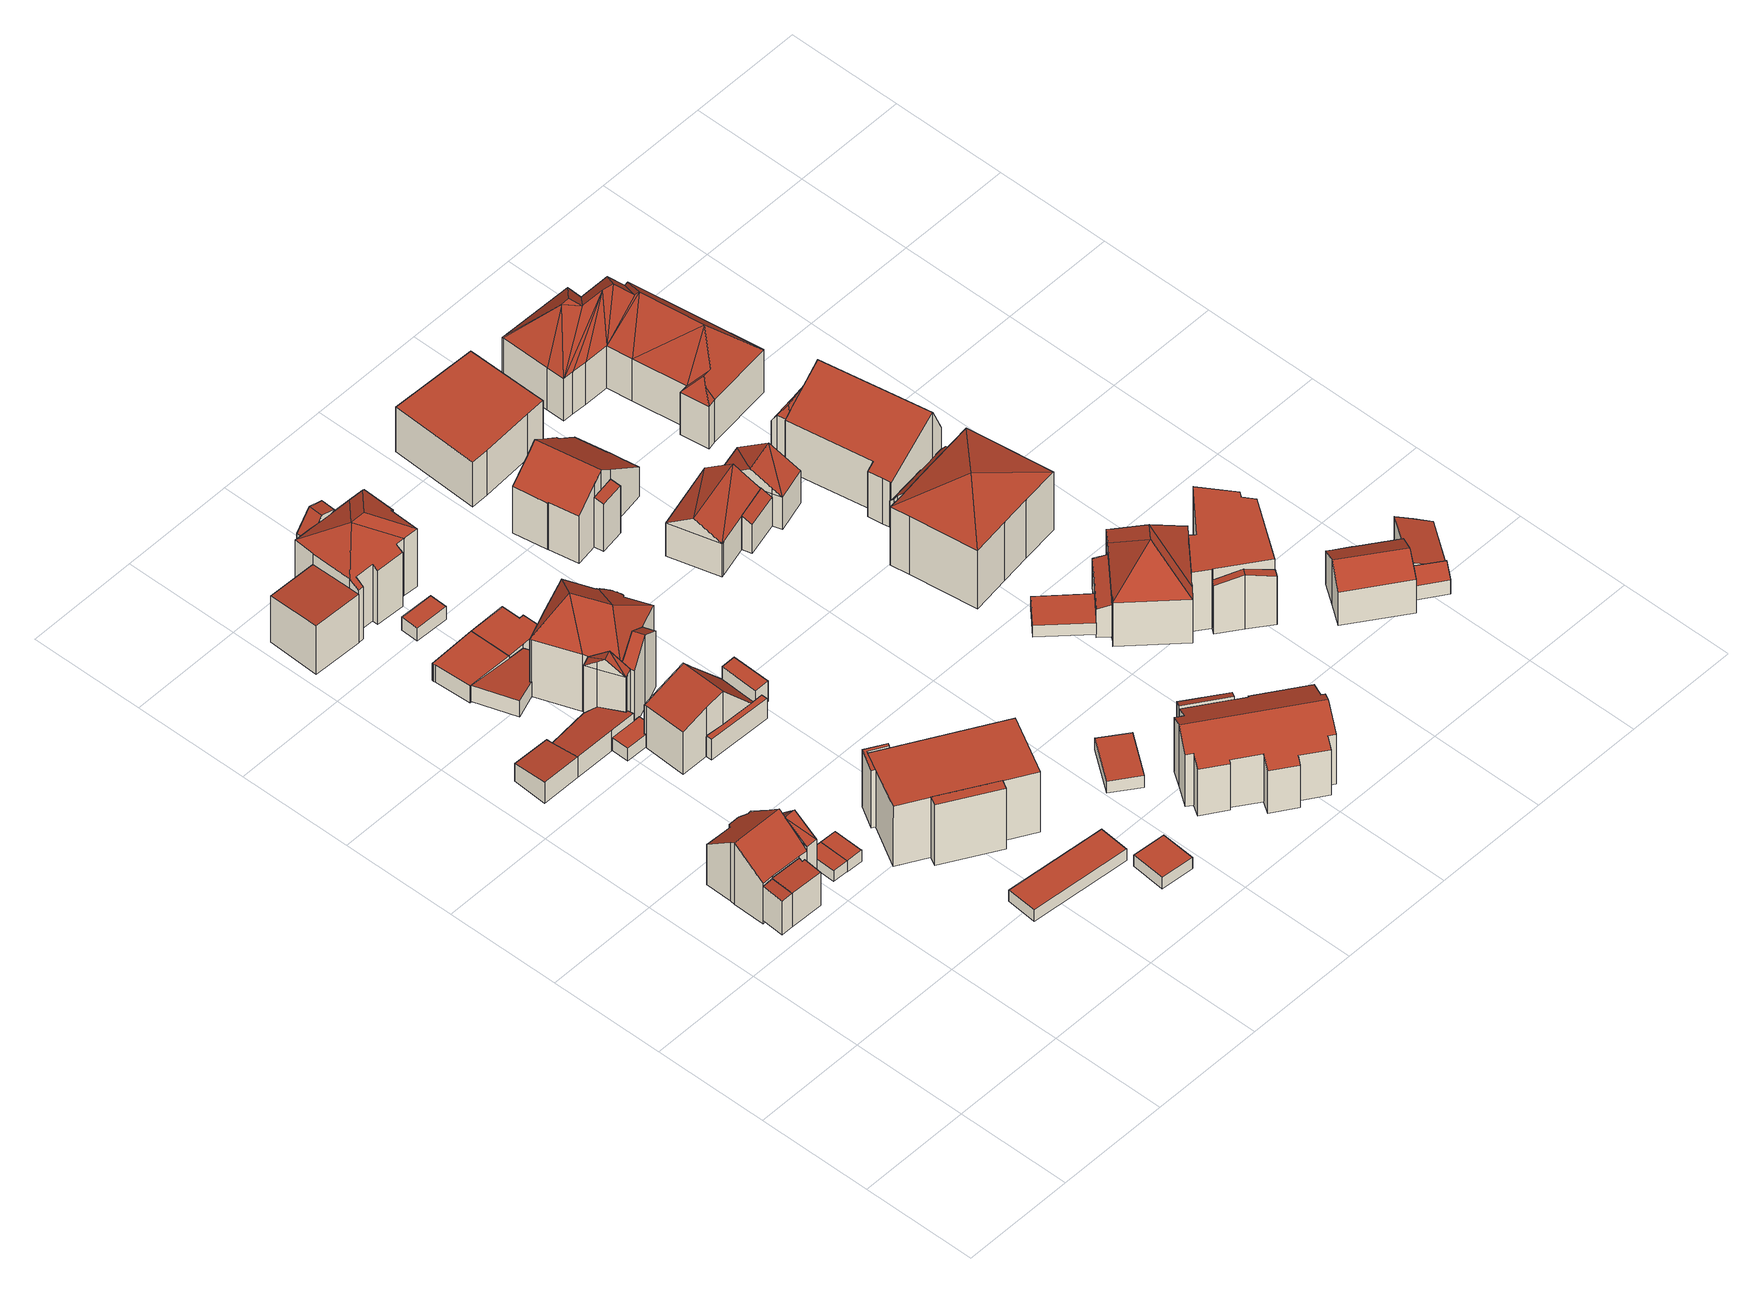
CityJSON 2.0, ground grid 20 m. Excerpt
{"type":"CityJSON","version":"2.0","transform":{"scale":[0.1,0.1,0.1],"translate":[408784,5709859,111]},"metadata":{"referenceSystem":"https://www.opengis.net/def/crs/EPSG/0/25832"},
"CityObjects":{
"building1":{"type":"Building","attributes":{"Gemeindeschluessel":"05978036","Geometrietyp2DReferenz":"3000","function":"31001_1000","roofType":"2100","measuredHeight":7.15},"geometry":[{"type":"MultiSurface","lod":"2","boundaries":[[[0,1,2,3]],[[1,4,5,2]],[[4,6,7,5]],[[6,0,3,7]],[[6,4,1,0]],[[3,2,5,7]]],"semantics":{"surfaces":[{"type":"WallSurface"},{"type":"RoofSurface"},{"type":"GroundSurface"}],"values":[0,0,0,0,1,2]}}]},
"building2":{"type":"Building","attributes":{"Gemeindeschluessel":"05978036","Geometrietyp2DReferenz":"3000","function":"31001_1000","roofType":"2100","measuredHeight":7.31},"geometry":[{"type":"MultiSurface","lod":"2","boundaries":[[[6,8,5,7]],[[8,9,10,5]],[[9,11,12,10]],[[11,13,14,12]],[[13,15,16,14]],[[15,6,7,16]],[[15,13,11,9,8,6]],[[7,5,10,12,14,16]]],"semantics":{"surfaces":[{"type":"WallSurface"},{"type":"RoofSurface"},{"type":"GroundSurface"}],"values":[0,0,0,0,0,0,1,2]}}]},
"building3":{"type":"Building","attributes":{"Gemeindeschluessel":"05978036","Geometrietyp2DReferenz":"3000","function":"31001_1000"},"children":["building3-1","building3-2"]},
"building3-1":{"type":"BuildingPart","attributes":{"roofType":"3100","measuredHeight":11.89},"parents":["building3"],"geometry":[{"type":"MultiSurface","lod":"2","boundaries":[[[17,18,19,20]],[[18,21,22,19]],[[21,23,24,25,22]],[[21,18,26]],[[17,26,18]],[[26,17,27,28]],[[28,21,26]],[[21,28,29,23]],[[20,19,22,25,30]],[[31,24,23]],[[20,30,32,17]],[[30,25,24,31,32]],[[29,31,23]],[[27,17,32]],[[28,27,32,31,29]]],"semantics":{"surfaces":[{"type":"WallSurface"},{"type":"RoofSurface"},{"type":"GroundSurface"},{"type":"ClosureSurface"}],"values":[0,0,0,0,1,1,1,1,2,0,3,3,0,3,3]}}]},
"building3-2":{"type":"BuildingPart","attributes":{"roofType":"3100","measuredHeight":12.76},"parents":["building3"],"geometry":[{"type":"MultiSurface","lod":"2","boundaries":[[[33,34,35,36]],[[34,37,38,35]],[[37,39,40,38]],[[39,41,42,40]],[[41,43,44,42]],[[43,45,46,44]],[[45,47,48,46]],[[47,49,50,48]],[[49,51,52,50]],[[51,53,17,20,52]],[[24,54,55,25]],[[54,33,36,55]],[[56,53,51,49,47,45,43,41,39,37]],[[37,34,33,54,24,31,29,56]],[[36,35,38,40,42,44,46,48,50,52,20,30,25,55]],[[27,17,53,56]],[[30,20,17,32]],[[32,17,27]],[[29,28,27,56]],[[30,32,31,24,25]],[[31,32,27,28,29]]],"semantics":{"surfaces":[{"type":"WallSurface"},{"type":"RoofSurface"},{"type":"GroundSurface"},{"type":"ClosureSurface"}],"values":[0,0,0,0,0,0,0,0,0,0,0,0,1,1,2,0,3,3,0,3,3]}}]},
"building4":{"type":"Building","attributes":{"Gemeindeschluessel":"05978036","Geometrietyp2DReferenz":"3000","function":"31001_2460","roofType":"2100","measuredHeight":4.24},"geometry":[{"type":"MultiSurface","lod":"2","boundaries":[[[57,58,59,60]],[[58,61,62,59]],[[61,63,64,62]],[[63,65,66,64]],[[65,57,60,66]],[[65,63,61,58,57]],[[60,59,62,64,66]]],"semantics":{"surfaces":[{"type":"WallSurface"},{"type":"RoofSurface"},{"type":"GroundSurface"}],"values":[0,0,0,0,0,1,2]}}]},
"building5":{"type":"Building","attributes":{"Gemeindeschluessel":"05978036","Geometrietyp2DReferenz":"3000","function":"31001_2460","roofType":"1000","measuredHeight":2.23},"geometry":[{"type":"MultiSurface","lod":"2","boundaries":[[[67,68,69,70]],[[68,71,72,69]],[[71,73,74,72]],[[73,67,70,74]],[[73,71,68,67]],[[70,69,72,74]]],"semantics":{"surfaces":[{"type":"WallSurface"},{"type":"RoofSurface"},{"type":"GroundSurface"}],"values":[0,0,0,0,1,2]}}]},
"building6":{"type":"Building","attributes":{"Gemeindeschluessel":"05978036","Geometrietyp2DReferenz":"3000","function":"31001_2460","roofType":"1000","measuredHeight":2.25},"geometry":[{"type":"MultiSurface","lod":"2","boundaries":[[[73,71,75,76]],[[71,77,78,75]],[[77,79,80,78]],[[79,81,82,80]],[[81,73,76,82]],[[81,79,77,71,73]],[[76,75,78,80,82]]],"semantics":{"surfaces":[{"type":"WallSurface"},{"type":"RoofSurface"},{"type":"GroundSurface"}],"values":[0,0,0,0,0,1,2]}}]},
"building7":{"type":"Building","attributes":{"Gemeindeschluessel":"05978036","Geometrietyp2DReferenz":"3000","function":"31001_2000","roofType":"2100","measuredHeight":4.27},"geometry":[{"type":"MultiSurface","lod":"2","boundaries":[[[65,63,64,66]],[[63,83,84,64]],[[83,85,86,84]],[[85,87,88,86]],[[87,89,90,88]],[[89,91,92,90]],[[91,93,94,92]],[[93,65,66,94]],[[93,91,89,87,85,83,63,65]],[[66,64,84,86,88,90,92,94]]],"semantics":{"surfaces":[{"type":"WallSurface"},{"type":"RoofSurface"},{"type":"GroundSurface"}],"values":[0,0,0,0,0,0,0,0,1,2]}}]},
"building8":{"type":"Building","attributes":{"Gemeindeschluessel":"05978036","Geometrietyp2DReferenz":"3000","function":"31001_2460","roofType":"1000","measuredHeight":2.59},"geometry":[{"type":"MultiSurface","lod":"2","boundaries":[[[95,96,97,98]],[[96,99,100,97]],[[99,101,102,100]],[[101,103,104,102]],[[103,105,106,104]],[[105,107,108,106]],[[107,95,98,108]],[[107,105,103,101,99,96,95]],[[98,97,100,102,104,106,108]]],"semantics":{"surfaces":[{"type":"WallSurface"},{"type":"RoofSurface"},{"type":"GroundSurface"}],"values":[0,0,0,0,0,0,0,1,2]}}]},
"building9":{"type":"Building","attributes":{"Gemeindeschluessel":"05978036","Geometrietyp2DReferenz":"3000","function":"31001_2460","roofType":"1000","measuredHeight":2.27},"geometry":[{"type":"MultiSurface","lod":"2","boundaries":[[[109,110,111,112]],[[110,113,114,111]],[[113,115,116,114]],[[115,109,112,116]],[[115,113,110,109]],[[112,111,114,116]]],"semantics":{"surfaces":[{"type":"WallSurface"},{"type":"RoofSurface"},{"type":"GroundSurface"}],"values":[0,0,0,0,1,2]}}]},
"building10":{"type":"Building","attributes":{"Gemeindeschluessel":"05978036","Geometrietyp2DReferenz":"3000","function":"31001_2000","roofType":"1000","measuredHeight":3.47},"geometry":[{"type":"MultiSurface","lod":"2","boundaries":[[[117,118,119,120]],[[118,121,122,119]],[[121,123,124,122]],[[123,125,126,124]],[[125,127,128,126]],[[127,117,120,128]],[[127,125,123,121,118,117]],[[120,119,122,124,126,128]]],"semantics":{"surfaces":[{"type":"WallSurface"},{"type":"RoofSurface"},{"type":"GroundSurface"}],"values":[0,0,0,0,0,0,1,2]}}]},
"building11":{"type":"Building","attributes":{"Gemeindeschluessel":"05978036","Geometrietyp2DReferenz":"3000","function":"31001_2460","roofType":"2100","measuredHeight":3.35},"geometry":[{"type":"MultiSurface","lod":"2","boundaries":[[[129,130,131,132]],[[130,133,134,131]],[[133,135,136,134]],[[135,137,138,136]],[[137,139,140,138]],[[139,141,142,140]],[[141,143,144,142]],[[143,129,132,144]],[[143,141,139,137,135,133,130,129]],[[132,131,134,136,138,140,142,144]]],"semantics":{"surfaces":[{"type":"WallSurface"},{"type":"RoofSurface"},{"type":"GroundSurface"}],"values":[0,0,0,0,0,0,0,0,1,2]}}]},
"building12":{"type":"Building","attributes":{"Gemeindeschluessel":"05978036","Geometrietyp2DReferenz":"3000","function":"31001_1000"},"children":["building12-1","building12-2","building12-3","building12-4"]},
"building12-1":{"type":"BuildingPart","attributes":{"roofType":"2100","measuredHeight":9.04},"parents":["building12"],"geometry":[{"type":"MultiSurface","lod":"2","boundaries":[[[145,146,147,148]],[[146,149,150,147]],[[149,151,152,150]],[[151,153,154,152]],[[153,155,156,154]],[[155,145,148,156]],[[155,153,151,149,146,145]],[[148,147,150,152,154,156]]],"semantics":{"surfaces":[{"type":"WallSurface"},{"type":"RoofSurface"},{"type":"GroundSurface"}],"values":[0,0,0,0,0,0,1,2]}}]},
"building12-2":{"type":"BuildingPart","attributes":{"roofType":"1000","measuredHeight":11.88},"parents":["building12"],"geometry":[{"type":"MultiSurface","lod":"2","boundaries":[[[157,158,159,160]],[[158,161,162,159]],[[161,163,164,162]],[[163,165,166,164]],[[165,167,168,166]],[[167,157,160,168]],[[167,165,163,161,158,157]],[[160,159,162,164,166,168]]],"semantics":{"surfaces":[{"type":"WallSurface"},{"type":"RoofSurface"},{"type":"GroundSurface"}],"values":[0,0,0,0,0,0,1,2]}}]},
"building12-3":{"type":"BuildingPart","attributes":{"roofType":"2100","measuredHeight":12.46},"parents":["building12"],"geometry":[{"type":"MultiSurface","lod":"2","boundaries":[[[169,170,171,172,173,174]],[[175,170,169,176,177,178]],[[179,160,173,172,154,180,181,182]],[[169,174,157,160,179,176]],[[174,173,160,157]],[[180,154,153,171,170,175]],[[154,172,171,153]],[[179,182,177,176]],[[181,180,175,178]],[[182,181,178,177]]],"semantics":{"surfaces":[{"type":"WallSurface"},{"type":"RoofSurface"},{"type":"GroundSurface"},{"type":"ClosureSurface"}],"values":[0,1,2,0,3,0,3,0,0,3]}}]},
"building12-4":{"type":"BuildingPart","attributes":{"roofType":"1000","measuredHeight":12.51},"parents":["building12"],"geometry":[{"type":"MultiSurface","lod":"2","boundaries":[[[183,184,185,181,178]],[[184,186,187,185]],[[186,188,177,182,187]],[[188,186,184,183]],[[181,185,187,182]],[[178,177,188,183]],[[181,182,177,178]]],"semantics":{"surfaces":[{"type":"WallSurface"},{"type":"RoofSurface"},{"type":"GroundSurface"},{"type":"ClosureSurface"}],"values":[0,0,0,1,2,0,3]}}]},
"building13":{"type":"Building","attributes":{"Gemeindeschluessel":"05978036","Geometrietyp2DReferenz":"3000","function":"31001_1000"},"children":["building13-1","building13-2","building13-3"]},
"building13-1":{"type":"BuildingPart","attributes":{"roofType":"2100","measuredHeight":10.02},"parents":["building13"],"geometry":[{"type":"MultiSurface","lod":"2","boundaries":[[[189,190,191,192]],[[190,193,194,191]],[[193,195,196,194]],[[193,190,189,197,195]],[[196,198,192,191,194]],[[192,198,197,189]],[[198,196,195,197]]],"semantics":{"surfaces":[{"type":"WallSurface"},{"type":"RoofSurface"},{"type":"GroundSurface"},{"type":"ClosureSurface"}],"values":[0,0,0,1,2,3,3]}}]},
"building13-2":{"type":"BuildingPart","attributes":{"roofType":"3100","measuredHeight":12.86},"parents":["building13"],"geometry":[{"type":"MultiSurface","lod":"2","boundaries":[[[199,200,201,202]],[[200,203,204,201]],[[203,205,206,207,204]],[[203,200,208]],[[200,199,209,210,208]],[[205,203,208,210]],[[202,201,204,207]],[[211,206,205]],[[199,202,207,206,211]],[[205,210,209,211]],[[211,209,199]]],"semantics":{"surfaces":[{"type":"WallSurface"},{"type":"RoofSurface"},{"type":"GroundSurface"},{"type":"ClosureSurface"}],"values":[0,0,0,0,1,1,2,0,3,0,3]}}]},
"building13-3":{"type":"BuildingPart","attributes":{"roofType":"3200","measuredHeight":15.06},"parents":["building13"],"geometry":[{"type":"MultiSurface","lod":"2","boundaries":[[[212,213,214,215]],[[213,216,217,214]],[[216,218,219,217]],[[218,220,189,192,219]],[[221,222,223,196,195]],[[222,224,199,202,223]],[[206,225,226,207]],[[225,227,228,226]],[[227,229,230,228]],[[229,231,232,230]],[[231,233,234,232]],[[233,235,236,234]],[[235,237,238,236]],[[237,239,240,238]],[[239,241,242,240]],[[241,212,215,242]],[[235,233,231,229,227,243]],[[222,221,244,245]],[[227,225,245,243]],[[225,206,211,209,224,222,245]],[[237,235,243,245]],[[244,220,218,216,213,212,241,239,237,245]],[[215,214,217,219,192,198,196,223,202,207,226,228,230,232,234,236,238,240,242]],[[197,189,220,244]],[[198,192,189,197]],[[195,197,244,221]],[[198,197,195,196]],[[209,199,224]],[[207,202,199,211,206]],[[211,199,209]]],"semantics":{"surfaces":[{"type":"WallSurface"},{"type":"RoofSurface"},{"type":"GroundSurface"},{"type":"ClosureSurface"}],"values":[0,0,0,0,0,0,0,0,0,0,0,0,0,0,0,0,1,1,1,1,1,1,2,0,3,0,3,0,3,3]}}]},
"building14":{"type":"Building","attributes":{"Gemeindeschluessel":"05978036","Geometrietyp2DReferenz":"3000","function":"31001_1100"},"children":["building14-1","building14-2","building14-3"]},
"building14-1":{"type":"BuildingPart","attributes":{"roofType":"1000","measuredHeight":4.15},"parents":["building14"],"geometry":[{"type":"MultiSurface","lod":"2","boundaries":[[[246,247,248,249,250]],[[247,251,252,248]],[[251,253,254,255,252]],[[253,251,247,246]],[[249,248,252,255]],[[250,254,253,246]],[[250,249,255,254]]],"semantics":{"surfaces":[{"type":"WallSurface"},{"type":"RoofSurface"},{"type":"GroundSurface"},{"type":"ClosureSurface"}],"values":[0,0,0,1,2,0,3]}}]},
"building14-2":{"type":"BuildingPart","attributes":{"roofType":"1000","measuredHeight":4.2},"parents":["building14"],"geometry":[{"type":"MultiSurface","lod":"2","boundaries":[[[256,257,258,259,260]],[[257,261,262,258]],[[261,263,264,262]],[[263,261,257,256,265,266]],[[259,258,262,264,267]],[[260,265,256]],[[259,267,266,265,260]],[[267,264,263,266]]],"semantics":{"surfaces":[{"type":"WallSurface"},{"type":"RoofSurface"},{"type":"GroundSurface"},{"type":"ClosureSurface"}],"values":[0,0,0,1,2,0,3,3]}}]},
"building14-3":{"type":"BuildingPart","attributes":{"roofType":"3100","measuredHeight":10.98},"parents":["building14"],"geometry":[{"type":"MultiSurface","lod":"2","boundaries":[[[268,269,270,271]],[[269,272,273,270]],[[272,274,275,273]],[[274,276,277,275]],[[276,278,279,277]],[[278,250,249,279]],[[254,260,259,255]],[[280,281,282,264,263]],[[281,268,271,282]],[[283,265,260,254,250,278,276,274]],[[274,272,269,268,281,280,283]],[[271,270,273,275,277,279,249,255,259,267,264,282]],[[255,249,250,254]],[[266,265,283]],[[267,259,260,265,266]],[[280,263,266,283]],[[267,266,263,264]]],"semantics":{"surfaces":[{"type":"WallSurface"},{"type":"RoofSurface"},{"type":"GroundSurface"},{"type":"ClosureSurface"}],"values":[0,0,0,0,0,0,0,0,0,1,1,2,3,0,3,0,3]}}]},
"building15":{"type":"Building","attributes":{"Gemeindeschluessel":"05978036","Geometrietyp2DReferenz":"3000","function":"31001_1000"},"children":["building15-1","building15-2","building15-3"]},
"building15-1":{"type":"BuildingPart","attributes":{"roofType":"3100","measuredHeight":14.84},"parents":["building15"],"geometry":[{"type":"MultiSurface","lod":"2","boundaries":[[[284,285,286,287]],[[285,288,289,286]],[[288,290,291,289]],[[290,292,293,291]],[[288,285,284,294,295]],[[295,296,297,292,290,288]],[[298,299,287,286,289,291,293]],[[298,293,292,297]],[[300,296,295]],[[299,298,297,296,300]],[[294,300,295]],[[299,300,294,284,287]]],"semantics":{"surfaces":[{"type":"WallSurface"},{"type":"RoofSurface"},{"type":"GroundSurface"},{"type":"ClosureSurface"}],"values":[0,0,0,0,1,1,2,3,0,3,0,3]}}]},
"building15-2":{"type":"BuildingPart","attributes":{"roofType":"3100","measuredHeight":14.07},"parents":["building15"],"geometry":[{"type":"MultiSurface","lod":"2","boundaries":[[[292,301,302,293]],[[301,303,304,302]],[[303,305,306,304]],[[305,307,308,306]],[[307,309,310,308]],[[311,303,301,292]],[[311,312,303]],[[312,311,313,309]],[[309,307,314,312]],[[303,312,314,305]],[[305,314,307]],[[302,304,306,308,310,298,293]],[[293,298,297,292]],[[298,310,309,297]],[[313,311,292,297,315]],[[309,313,315,297]]],"semantics":{"surfaces":[{"type":"WallSurface"},{"type":"RoofSurface"},{"type":"GroundSurface"},{"type":"ClosureSurface"}],"values":[0,0,0,0,0,1,1,1,1,0,0,2,3,3,0,3]}}]},
"building15-3":{"type":"BuildingPart","attributes":{"roofType":"3200","measuredHeight":16.53},"parents":["building15"],"geometry":[{"type":"MultiSurface","lod":"2","boundaries":[[[316,317,318,136]],[[317,319,320,318]],[[319,321,322,320]],[[321,323,324,322]],[[323,325,326,324]],[[325,327,328,326]],[[327,329,330,328]],[[329,331,332,330]],[[331,333,334,332]],[[333,335,336,334]],[[335,337,338,336]],[[337,339,340,338]],[[339,341,342,340]],[[341,343,344,342]],[[343,345,346,344]],[[345,347,348,346]],[[347,349,350,348]],[[349,351,352,350]],[[351,353,354,352]],[[353,355,356,354]],[[355,357,358,356]],[[357,359,360,358]],[[359,361,362,360]],[[361,363,364,362]],[[363,365,366,364]],[[365,367,368,366]],[[367,369,370,368]],[[369,371,372,370]],[[371,373,284,287,372]],[[374,375,376,310,309]],[[375,377,378,376]],[[377,379,140,378]],[[379,380,138,140]],[[380,316,136,138]],[[315,296,300,294,373,371,381]],[[317,316,380,382]],[[371,369,367,365,363,361,359,357,355,353,351,349,347,345,343,341,339,337,335,333,331,329,327,325,381]],[[325,323,321,319,317,382,381]],[[377,375,374,313,315,381,382]],[[380,379,377,382]],[[136,318,320,322,324,326,328,330,332,334,336,338,340,342,344,346,348,350,352,354,356,358,360,362,364,366,368,370,372,287,299,298,310,376,378,140,138]],[[294,284,373]],[[297,296,315]],[[298,299,300,296,297]],[[299,287,284,294,300]],[[309,313,374]],[[298,297,309,310]],[[309,297,315,313]]],"semantics":{"surfaces":[{"type":"WallSurface"},{"type":"RoofSurface"},{"type":"GroundSurface"},{"type":"ClosureSurface"}],"values":[0,0,0,0,0,0,0,0,0,0,0,0,0,0,0,0,0,0,0,0,0,0,0,0,0,0,0,0,0,0,0,0,0,0,1,1,1,1,1,1,2,0,0,3,3,0,3,3]}}]},
"building16":{"type":"Building","attributes":{"Gemeindeschluessel":"05978036","Geometrietyp2DReferenz":"3000","function":"31001_2460","roofType":"1000","measuredHeight":2.63},"geometry":[{"type":"MultiSurface","lod":"2","boundaries":[[[383,384,385,386]],[[384,387,388,385]],[[387,389,390,388]],[[389,383,386,390]],[[389,387,384,383]],[[386,385,388,390]]],"semantics":{"surfaces":[{"type":"WallSurface"},{"type":"RoofSurface"},{"type":"GroundSurface"}],"values":[0,0,0,0,1,2]}}]},
"building17":{"type":"Building","attributes":{"Gemeindeschluessel":"05978036","Geometrietyp2DReferenz":"3000","function":"31001_2460","roofType":"1000","measuredHeight":2.29},"geometry":[{"type":"MultiSurface","lod":"2","boundaries":[[[391,392,393,394]],[[392,395,396,393]],[[395,397,398,396]],[[397,391,394,398]],[[397,395,392,391]],[[394,393,396,398]]],"semantics":{"surfaces":[{"type":"WallSurface"},{"type":"RoofSurface"},{"type":"GroundSurface"}],"values":[0,0,0,0,1,2]}}]},
"building18":{"type":"Building","attributes":{"Gemeindeschluessel":"05978036","Geometrietyp2DReferenz":"3000","function":"31001_2460","roofType":"1000","measuredHeight":3.48},"geometry":[{"type":"MultiSurface","lod":"2","boundaries":[[[125,123,124,126]],[[123,399,400,124]],[[399,401,402,400]],[[401,403,404,402]],[[403,405,406,404]],[[405,407,408,406]],[[407,125,126,408]],[[407,405,403,401,399,123,125]],[[126,124,400,402,404,406,408]]],"semantics":{"surfaces":[{"type":"WallSurface"},{"type":"RoofSurface"},{"type":"GroundSurface"}],"values":[0,0,0,0,0,0,0,1,2]}}]},
"building19":{"type":"Building","attributes":{"Gemeindeschluessel":"05978036","Geometrietyp2DReferenz":"3000","function":"31001_2460","roofType":"1000","measuredHeight":2.4},"geometry":[{"type":"MultiSurface","lod":"2","boundaries":[[[409,410,411,412]],[[410,413,414,411]],[[413,415,416,414]],[[415,409,412,416]],[[415,413,410,409]],[[412,411,414,416]]],"semantics":{"surfaces":[{"type":"WallSurface"},{"type":"RoofSurface"},{"type":"GroundSurface"}],"values":[0,0,0,0,1,2]}}]},
"building20":{"type":"Building","attributes":{"Gemeindeschluessel":"05978036","Geometrietyp2DReferenz":"3000","function":"31001_1000"},"children":["building20-1","building20-2"]},
"building20-1":{"type":"BuildingPart","attributes":{"roofType":"3100","measuredHeight":12.77},"parents":["building20"],"geometry":[{"type":"MultiSurface","lod":"2","boundaries":[[[417,418,419,420]],[[418,421,422,419]],[[421,423,424,422]],[[423,425,426,424]],[[425,427,428,426]],[[427,429,430,428]],[[429,431,432,430]],[[431,433,434,432]],[[433,435,436,434]],[[435,437,438,436]],[[437,439,440,438]],[[439,441,442,440]],[[441,443,444,442]],[[445,446,447,448]],[[446,449,450,447]],[[449,451,452,450]],[[451,453,454,452]],[[453,455,456,454]],[[455,457,458,456]],[[457,459,460,458]],[[459,461,462,460]],[[461,417,420,462]],[[457,455,453,451,449,446,445,443,441,439,437]],[[437,435,433,431,429,427,425,423,421,418,417,461,459,457]],[[420,419,422,424,426,428,430,432,434,436,438,440,442,444,448,447,450,452,454,456,458,460,462]],[[448,444,443,445]]],"semantics":{"surfaces":[{"type":"WallSurface"},{"type":"RoofSurface"},{"type":"GroundSurface"},{"type":"ClosureSurface"}],"values":[0,0,0,0,0,0,0,0,0,0,0,0,0,0,0,0,0,0,0,0,0,0,1,1,2,3]}}]},
"building20-2":{"type":"BuildingPart","attributes":{"roofType":"2100","measuredHeight":10.55},"parents":["building20"],"geometry":[{"type":"MultiSurface","lod":"2","boundaries":[[[463,464,465,444,443]],[[464,466,467,465]],[[466,468,445,448,467]],[[466,464,463,468]],[[448,444,465,467]],[[443,445,468,463]],[[443,444,448,445]]],"semantics":{"surfaces":[{"type":"WallSurface"},{"type":"RoofSurface"},{"type":"GroundSurface"},{"type":"ClosureSurface"}],"values":[0,0,0,1,2,0,3]}}]},
"building21":{"type":"Building","attributes":{"Gemeindeschluessel":"05978036","Geometrietyp2DReferenz":"3000","function":"31001_1100"},"children":["building21-1","building21-2"]},
"building21-1":{"type":"BuildingPart","attributes":{"roofType":"2100","measuredHeight":10.24},"parents":["building21"],"geometry":[{"type":"MultiSurface","lod":"2","boundaries":[[[469,470,471,472]],[[473,474,475,476]],[[474,469,472,475]],[[474,473,477,470,469]],[[472,471,478,476,475]],[[476,478,477,473]],[[478,471,470,477]]],"semantics":{"surfaces":[{"type":"WallSurface"},{"type":"RoofSurface"},{"type":"GroundSurface"},{"type":"ClosureSurface"}],"values":[0,0,0,1,2,3,3]}}]},
"building21-2":{"type":"BuildingPart","attributes":{"roofType":"3100","measuredHeight":14.29},"parents":["building21"],"geometry":[{"type":"MultiSurface","lod":"2","boundaries":[[[479,480,481,482]],[[480,483,484,481]],[[483,485,486,484]],[[485,487,488,486]],[[487,489,490,488]],[[489,491,492,490]],[[491,493,473,476,492]],[[494,495,496,471,470]],[[495,497,498,496]],[[497,499,500,498]],[[499,501,502,500]],[[501,503,504,502]],[[503,505,506,504]],[[505,507,508,506]],[[507,509,510,508]],[[509,479,482,510]],[[505,503,501,499,497,495,494,511]],[[511,493,491,489,487,485,483,480,479,509,507,505]],[[482,481,484,486,488,490,492,476,478,471,496,498,500,502,504,506,508,510]],[[477,473,493,511]],[[478,476,473,477]],[[494,470,477,511]],[[478,477,470,471]]],"semantics":{"surfaces":[{"type":"WallSurface"},{"type":"RoofSurface"},{"type":"GroundSurface"},{"type":"ClosureSurface"}],"values":[0,0,0,0,0,0,0,0,0,0,0,0,0,0,0,0,1,1,2,0,3,0,3]}}]},
"building22":{"type":"Building","attributes":{"Gemeindeschluessel":"05978036","Geometrietyp2DReferenz":"3000","function":"31001_1000","roofType":"1000","measuredHeight":9.27},"geometry":[{"type":"MultiSurface","lod":"2","boundaries":[[[512,513,514,515]],[[513,516,517,514]],[[516,518,519,517]],[[518,520,521,519]],[[520,522,523,521]],[[522,524,525,523]],[[524,526,527,525]],[[526,512,515,527]],[[526,524,522,520,518,516,513,512]],[[515,514,517,519,521,523,525,527]]],"semantics":{"surfaces":[{"type":"WallSurface"},{"type":"RoofSurface"},{"type":"GroundSurface"}],"values":[0,0,0,0,0,0,0,0,1,2]}}]},
"building23":{"type":"Building","attributes":{"Gemeindeschluessel":"05978036","Geometrietyp2DReferenz":"3000","function":"31001_1100"},"children":["building23-1","building23-2","building23-3"]},
"building23-1":{"type":"BuildingPart","attributes":{"roofType":"2100","measuredHeight":6.82},"parents":["building23"],"geometry":[{"type":"MultiSurface","lod":"2","boundaries":[[[528,529,530,531]],[[529,532,533,534,530]],[[529,528,535,536,532]],[[534,537,531,530]],[[538,533,532,536]],[[538,539,537,534,533]],[[535,539,538,536]],[[528,531,537,539,535]]],"semantics":{"surfaces":[{"type":"WallSurface"},{"type":"RoofSurface"},{"type":"GroundSurface"},{"type":"ClosureSurface"}],"values":[0,0,1,2,0,3,0,3]}}]},
"building23-2":{"type":"BuildingPart","attributes":{"roofType":"3100","measuredHeight":10},"parents":["building23"],"geometry":[{"type":"MultiSurface","lod":"2","boundaries":[[[540,541,542,543]],[[541,544,545,542]],[[544,546,531,545]],[[546,528,531]],[[547,540,543,548]],[[540,549,550]],[[549,540,547,551,552]],[[550,544,541]],[[553,544,550,549]],[[544,553,546]],[[540,550,541]],[[543,542,545,531,537,548]],[[535,528,546]],[[537,531,528,535,539]],[[548,537,539,547]],[[546,553,549,552,538,539,535]],[[539,538,551,547]],[[538,552,551]]],"semantics":{"surfaces":[{"type":"WallSurface"},{"type":"RoofSurface"},{"type":"GroundSurface"},{"type":"ClosureSurface"}],"values":[0,0,0,0,0,1,1,1,1,0,0,2,0,3,3,0,3,3]}}]},
"building23-3":{"type":"BuildingPart","attributes":{"roofType":"3100","measuredHeight":9.81},"parents":["building23"],"geometry":[{"type":"MultiSurface","lod":"2","boundaries":[[[533,554,555,534]],[[554,556,557,555]],[[556,558,559,557]],[[558,560,561,559]],[[560,562,548,561]],[[562,547,548]],[[563,556,554,533,538,552]],[[556,563,564]],[[564,563,565,560]],[[564,560,558]],[[560,565,562]],[[556,564,558]],[[534,555,557,559,561,548,537]],[[551,547,562]],[[548,547,539,537]],[[539,547,551,538]],[[534,537,539,538,533]],[[562,565,563,552,551]],[[551,552,538]]],"semantics":{"surfaces":[{"type":"WallSurface"},{"type":"RoofSurface"},{"type":"GroundSurface"},{"type":"ClosureSurface"}],"values":[0,0,0,0,0,0,1,1,1,1,0,0,2,0,3,3,3,0,3]}}]},
"building24":{"type":"Building","attributes":{"Gemeindeschluessel":"05978036","Geometrietyp2DReferenz":"3000","function":"31001_1100","roofType":"1000","measuredHeight":2.46},"geometry":[{"type":"MultiSurface","lod":"2","boundaries":[[[566,567,568,569]],[[567,570,571,568]],[[570,572,573,571]],[[572,566,569,573]],[[572,570,567,566]],[[569,568,571,573]]],"semantics":{"surfaces":[{"type":"WallSurface"},{"type":"RoofSurface"},{"type":"GroundSurface"}],"values":[0,0,0,0,1,2]}}]},
"building25":{"type":"Building","attributes":{"Gemeindeschluessel":"05978036","Geometrietyp2DReferenz":"3000","function":"31001_1100"},"children":["building25-1","building25-2"]},
"building25-1":{"type":"BuildingPart","attributes":{"roofType":"3200","measuredHeight":15.79},"parents":["building25"],"geometry":[{"type":"MultiSurface","lod":"2","boundaries":[[[574,575,576]],[[574,577,578,575]],[[577,579,580,578]],[[579,581,582,580]],[[581,583,584,582]],[[583,585,586,584]],[[585,587,588,586]],[[587,589,590,588]],[[589,591,592,590]],[[591,593,594,592]],[[593,595,596,594]],[[595,597,596]],[[591,589,598]],[[581,579,599]],[[587,585,583,581,599]],[[589,587,599,598]],[[579,577,574,600,598,599]],[[600,595,593,591,598]],[[601,575,578,580,582,584,586,588,590,592,594,596]],[[602,597,595,600]],[[601,596,597,602]],[[576,602,600,574]],[[601,602,576,575]]],"semantics":{"surfaces":[{"type":"WallSurface"},{"type":"RoofSurface"},{"type":"GroundSurface"},{"type":"ClosureSurface"}],"values":[0,0,0,0,0,0,0,0,0,0,0,0,1,1,1,1,1,1,2,0,3,0,3]}}]},
"building25-2":{"type":"BuildingPart","attributes":{"roofType":"2100","measuredHeight":6.54},"parents":["building25"],"geometry":[{"type":"MultiSurface","lod":"2","boundaries":[[[597,603,604,596]],[[603,605,606,604]],[[605,607,608,606]],[[607,609,610,608]],[[609,576,575,610]],[[609,607,605,603,597,602,576]],[[601,596,604,606,608,610,575]],[[596,601,602,597]],[[601,575,576,602]]],"semantics":{"surfaces":[{"type":"WallSurface"},{"type":"RoofSurface"},{"type":"GroundSurface"},{"type":"ClosureSurface"}],"values":[0,0,0,0,0,1,2,3,3]}}]},
"building26":{"type":"Building","attributes":{"Gemeindeschluessel":"05978036","Geometrietyp2DReferenz":"3000","function":"31001_1000"},"children":["building26-1","building26-2"]},
"building26-1":{"type":"BuildingPart","attributes":{"roofType":"5000","measuredHeight":8.09},"parents":["building26"],"geometry":[{"type":"MultiSurface","lod":"2","boundaries":[[[611,612,613,614]],[[612,615,616,613]],[[615,617,618,616]],[[617,619,620,618]],[[619,621,622,620]],[[621,623,624,622]],[[623,625,626,624]],[[625,627,628,626]],[[627,629,630,628]],[[629,631,632,630]],[[631,633,634,632]],[[633,635,636,634]],[[637,611,614,638]],[[633,631,639]],[[631,629,627,625,623,621,619,617,615,612,611,639]],[[611,637,635,633,639]],[[614,613,616,618,620,622,624,626,628,630,632,634,636,638]],[[638,636,635,637]]],"semantics":{"surfaces":[{"type":"WallSurface"},{"type":"RoofSurface"},{"type":"GroundSurface"},{"type":"ClosureSurface"}],"values":[0,0,0,0,0,0,0,0,0,0,0,0,0,1,1,1,2,3]}}]},
"building26-2":{"type":"BuildingPart","attributes":{"roofType":"3500","measuredHeight":15.58},"parents":["building26"],"geometry":[{"type":"MultiSurface","lod":"2","boundaries":[[[640,636,635]],[[640,641,642,636]],[[641,643,644,642]],[[643,645,646,644]],[[645,647,648,646]],[[647,649,650,648]],[[649,651,652,650]],[[651,653,654,652]],[[653,655,656,654]],[[655,657,637,638,656]],[[643,641,640,658]],[[649,647,645,643,658]],[[653,651,649,658]],[[640,657,655,653,658]],[[636,642,644,646,648,650,652,654,656,638]],[[635,637,657,640]],[[635,636,638,637]]],"semantics":{"surfaces":[{"type":"WallSurface"},{"type":"RoofSurface"},{"type":"GroundSurface"},{"type":"ClosureSurface"}],"values":[0,0,0,0,0,0,0,0,0,0,1,1,1,1,2,0,3]}}]},
"building27":{"type":"Building","attributes":{"Gemeindeschluessel":"05978036","Geometrietyp2DReferenz":"3000","function":"31001_1000"},"children":["building27-1","building27-2"]},
"building27-1":{"type":"BuildingPart","attributes":{"roofType":"3100","measuredHeight":11.21},"parents":["building27"],"geometry":[{"type":"MultiSurface","lod":"2","boundaries":[[[659,660,661,662]],[[660,663,664,661]],[[663,665,666,664]],[[665,667,668,666]],[[667,669,670,668]],[[669,671,672,670]],[[665,663,660,659,673]],[[673,671,669,667,665]],[[672,674,662,661,664,666,668,670]],[[674,672,671,673]],[[674,673,659,662]]],"semantics":{"surfaces":[{"type":"WallSurface"},{"type":"RoofSurface"},{"type":"GroundSurface"},{"type":"ClosureSurface"}],"values":[0,0,0,0,0,0,1,1,2,3,3]}}]},
"building27-2":{"type":"BuildingPart","attributes":{"roofType":"1000","measuredHeight":12.27},"parents":["building27"],"geometry":[{"type":"MultiSurface","lod":"2","boundaries":[[[675,659,662]],[[676,677,670,672,671]],[[677,678,679,670]],[[678,680,681,679]],[[680,682,683,681]],[[682,684,685,683]],[[684,686,687,685]],[[686,688,689,687]],[[688,690,691,689]],[[690,675,662,691]],[[690,688,686,684,682,680,678,677,676,675]],[[662,674,672,670,679,681,683,685,687,689,691]],[[671,673,659,675,676]],[[671,672,674,673]],[[674,662,659,673]]],"semantics":{"surfaces":[{"type":"WallSurface"},{"type":"RoofSurface"},{"type":"GroundSurface"},{"type":"ClosureSurface"}],"values":[0,0,0,0,0,0,0,0,0,0,1,2,0,3,3]}}]},
"building28":{"type":"Building","attributes":{"Gemeindeschluessel":"05978036","Geometrietyp2DReferenz":"3000","function":"31001_1000"},"children":["building28-1","building28-2"]},
"building28-1":{"type":"BuildingPart","attributes":{"roofType":"5000","measuredHeight":10.41},"parents":["building28"],"geometry":[{"type":"MultiSurface","lod":"2","boundaries":[[[692,693,694,695]],[[693,696,697,694]],[[696,698,699,697]],[[698,700,701,699]],[[700,702,703,701]],[[704,705,706,707]],[[705,692,695,706]],[[702,700,708]],[[700,698,696,693,692,705,709,708]],[[705,704,709]],[[704,710,702,708,709]],[[695,694,697,699,701,703,711,707,706]],[[707,711,710,704]],[[711,703,702,710]]],"semantics":{"surfaces":[{"type":"WallSurface"},{"type":"RoofSurface"},{"type":"GroundSurface"},{"type":"ClosureSurface"}],"values":[0,0,0,0,0,0,0,1,1,1,1,2,3,3]}}]},
"building28-2":{"type":"BuildingPart","attributes":{"roofType":"3100","measuredHeight":14.99},"parents":["building28"],"geometry":[{"type":"MultiSurface","lod":"2","boundaries":[[[712,713,714,715]],[[713,716,717,714]],[[716,718,719,717]],[[718,720,721,719]],[[720,722,723,721]],[[722,724,704,707,723]],[[725,726,727,703,702]],[[726,728,729,727]],[[728,730,731,729]],[[730,732,733,731]],[[732,712,715,733]],[[728,726,725,734]],[[734,724,722,720,718,716,713,712,732,730,728]],[[715,714,717,719,721,723,707,711,703,727,729,731,733]],[[710,704,724,734]],[[711,707,704,710]],[[725,702,710,734]],[[711,710,702,703]]],"semantics":{"surfaces":[{"type":"WallSurface"},{"type":"RoofSurface"},{"type":"GroundSurface"},{"type":"ClosureSurface"}],"values":[0,0,0,0,0,0,0,0,0,0,0,1,1,2,0,3,0,3]}}]},
"building29":{"type":"Building","attributes":{"Gemeindeschluessel":"05978036","Geometrietyp2DReferenz":"3000","function":"31001_1000","roofType":"5000","measuredHeight":15.39},"geometry":[{"type":"MultiSurface","lod":"2","boundaries":[[[735,736,737,738]],[[736,739,740,737]],[[739,741,742,740]],[[741,743,744,742]],[[743,745,746,744]],[[745,747,748,746]],[[747,749,750,748]],[[749,751,752,750]],[[751,753,754,752]],[[753,755,756,754]],[[755,757,758,756]],[[757,759,760,758]],[[759,761,762,760]],[[761,763,764,762]],[[763,765,766,764]],[[765,767,768,766]],[[767,769,770,768]],[[769,771,772,770]],[[771,735,738,772]],[[773,774,775]],[[774,773,769]],[[769,776,774]],[[767,776,769]],[[765,776,767]],[[776,765,763]],[[763,777,776]],[[763,778,777]],[[763,779,778]],[[761,779,763]],[[761,780,779]],[[759,780,761]],[[780,759,781]],[[782,781,759,757]],[[783,782,757,755]],[[783,755,753]],[[784,780,781,782,783,753,751]],[[784,751,749]],[[779,780,784,749,747]],[[778,779,747,745]],[[777,778,745,743]],[[774,776,777,743,741]],[[775,774,741,739]],[[773,775,739,736]],[[735,773,736]],[[771,773,735]],[[773,771,769]],[[738,737,740,742,744,746,748,750,752,754,756,758,760,762,764,766,768,770,772]]],"semantics":{"surfaces":[{"type":"WallSurface"},{"type":"RoofSurface"},{"type":"GroundSurface"}],"values":[0,0,0,0,0,0,0,0,0,0,0,0,0,0,0,0,0,0,0,1,1,1,1,1,1,1,1,1,1,1,1,1,1,1,1,1,1,1,1,1,1,1,1,1,1,1,2]}}]},
"building30":{"type":"Building","attributes":{"Gemeindeschluessel":"05978036","Geometrietyp2DReferenz":"3000","function":"31001_1000","roofType":"3100","measuredHeight":9.3},"geometry":[{"type":"MultiSurface","lod":"2","boundaries":[[[785,786,787,788]],[[786,789,790,787]],[[789,791,792,790]],[[791,793,794,792]],[[793,795,796,794]],[[795,797,798,796]],[[797,799,800,798]],[[799,801,802,800]],[[801,803,804,802]],[[803,805,806,804]],[[805,807,808,806]],[[807,785,788,808]],[[803,801,799,797,795]],[[795,793,791,789,786,785,807,805,803]],[[788,787,790,792,794,796,798,800,802,804,806,808]]],"semantics":{"surfaces":[{"type":"WallSurface"},{"type":"RoofSurface"},{"type":"GroundSurface"}],"values":[0,0,0,0,0,0,0,0,0,0,0,0,1,1,2]}}]},
"building31":{"type":"Building","attributes":{"Gemeindeschluessel":"05978036","Geometrietyp2DReferenz":"3000","function":"51009_1610","roofType":"2100","measuredHeight":4.34},"geometry":[{"type":"MultiSurface","lod":"2","boundaries":[[[809,810,811,812]],[[810,813,814,811]],[[813,815,816,814]],[[815,809,812,816]],[[815,813,810,809]],[[812,811,814,816]]],"semantics":{"surfaces":[{"type":"WallSurface"},{"type":"RoofSurface"},{"type":"GroundSurface"}],"values":[0,0,0,0,1,2]}}]},
"building32":{"type":"Building","attributes":{"Gemeindeschluessel":"05978036","Geometrietyp2DReferenz":"3000","function":"31001_2460","roofType":"2100","measuredHeight":6.61},"geometry":[{"type":"MultiSurface","lod":"2","boundaries":[[[817,818,819,820]],[[818,821,822,819]],[[821,823,824,822]],[[823,825,826,824]],[[825,827,828,826]],[[827,829,830,828]],[[829,817,820,830]],[[829,827,825,823,821,818,817]],[[820,819,822,824,826,828,830]]],"semantics":{"surfaces":[{"type":"WallSurface"},{"type":"RoofSurface"},{"type":"GroundSurface"}],"values":[0,0,0,0,0,0,0,1,2]}}]}
},
"vertices":[
[58,397,119],[60,436,121],[60,436,50],[58,397,50],[80,436,121],[80,436,50],[79,397,119],[79,397,50],
[80,436,123],[134,434,123],[134,434,50],[133,427,122],[133,427,50],[138,427,122],[138,427,50],[137,395,119],[137,395,50],
[152,507,134],[172,506,134],[172,506,43],[152,507,43],[170,433,134],[170,433,43],[150,433,134],[150,433,126],[150,433,43],[172,477,162],[152,489,152],[152,478,162],[152,477,162],[152,489,43],[151,443,134],[152,489,134],
[80,436,126],[60,436,126],[60,436,43],[80,436,43],[61,491,171],[61,491,43],[62,500,164],[62,500,43],[63,547,126],[63,547,43],[110,545,126],[110,545,43],[119,555,118],[119,555,43],[139,555,118],[139,555,43],[147,544,127],[147,544,43],[153,544,127],[153,544,43],[152,507,156],[134,434,126],[134,434,43],[152,489,171],
[29,828,81],[33,889,74],[33,889,38],[29,828,38],[98,887,74],[98,887,38],[98,876,75],[98,876,38],[98,827,81],[98,827,38],
[186,415,69],[188,468,69],[188,468,47],[186,415,47],[216,467,69],[216,467,47],[214,414,69],[214,414,47],
[216,467,46],[214,414,46],[245,466,69],[245,466,46],[243,414,69],[243,414,46],[243,413,69],[243,413,46],
[172,883,74],[172,883,38],[194,877,74],[194,877,38],[210,836,80],[210,836,38],[214,837,79],[214,837,38],[214,825,81],[214,825,38],[169,826,81],[169,826,38],
[206,797,66],[206,794,66],[206,794,40],[206,797,40],[168,795,66],[168,795,40],[169,826,66],[169,826,40],[214,825,66],[214,825,40],[226,825,66],[226,825,40],[225,797,66],[225,797,40],
[495,181,81],[490,128,81],[490,128,58],[495,181,58],[313,145,81],[313,145,58],[318,198,81],[318,198,58],
[104,1107,67],[104,1109,67],[104,1109,32],[104,1107,32],[104,1112,67],[104,1112,32],[188,1114,67],[188,1114,32],[188,1041,67],[188,1041,32],[107,1042,67],[107,1042,32],
[107,1042,68],[188,1041,62],[188,1041,35],[107,1042,35],[218,1041,60],[218,1041,35],[230,1010,60],[230,1010,35],[172,987,65],[172,987,35],[173,984,65],[173,984,35],[132,970,68],[132,970,35],[108,1041,68],[108,1041,35],
[487,383,137],[490,388,137],[490,388,47],[487,383,47],[524,369,134],[524,369,47],[502,331,134],[502,331,47],[497,334,134],[497,334,47],[515,367,134],[515,367,47],
[306,443,165],[300,446,165],[300,446,47],[306,443,47],[322,484,165],[322,484,47],[356,465,165],[356,465,47],[353,460,165],[353,460,47],[324,476,165],[324,476,47],
[322,473,166],[514,364,166],[514,364,134],[514,364,47],[322,473,47],[322,473,165],[456,263,171],[265,372,171],[314,345,171],[407,291,171],[265,372,47],[456,263,47],[407,291,47],[314,345,47],
[407,291,172],[399,277,172],[399,277,47],[306,330,172],[306,330,47],[314,345,172],
[91,1242,127],[5,1245,127],[5,1245,27],[91,1242,27],[8,1336,122],[8,1336,27],[94,1333,122],[94,1333,27],[92,1260,126],[92,1260,27],
[125,1368,118],[126,1393,118],[126,1393,27],[125,1368,27],[177,1391,148],[177,1391,27],[176,1366,148],[176,1366,145],[176,1366,27],[151,1392,155],[144,1367,145],[150,1367,155],[171,1366,145],
[136,1246,138],[136,1256,144],[136,1256,27],[136,1246,27],[102,1257,144],[102,1257,27],[101,1242,135],[101,1242,27],[91,1242,135],[94,1333,145],[96,1369,145],[96,1369,27],[125,1368,145],[207,1365,145],[207,1365,27],[233,1364,145],[233,1364,27],[237,1364,143],[237,1364,27],[235,1307,143],[235,1307,27],[231,1307,145],[231,1307,27],[229,1255,145],[229,1255,27],[203,1256,145],[203,1256,27],[187,1257,145],[187,1257,27],[186,1244,138],[186,1244,27],[180,1312,177],[92,1260,145],[153,1313,177],
[367,794,81],[392,794,81],[392,794,39],[367,794,39],[367,794,55],[390,727,81],[390,727,39],[364,727,81],[364,727,55],[364,727,39],
[364,715,81],[364,705,81],[364,705,39],[364,715,39],[364,715,55],[251,709,81],[251,709,39],[251,719,81],[251,719,39],[341,715,81],[284,717,81],[284,717,39],
[206,794,125],[206,797,125],[206,797,39],[206,794,39],[225,797,131],[225,797,39],[287,796,149],[287,796,39],[311,795,120],[311,795,39],[311,796,120],[311,796,39],[251,719,139],[203,720,125],[203,720,39],[284,717,149],
[299,885,151],[306,866,151],[306,866,35],[299,885,35],[267,851,184],[267,851,35],[228,836,151],[228,836,35],[226,842,151],[226,842,35],[298,885,152],[260,870,184],[222,856,152],[221,855,151],[221,855,35],[260,870,35],[260,870,152],
[214,837,151],[214,837,35],[210,836,151],[210,836,35],[194,877,151],[194,877,35],[187,897,151],[187,897,35],[203,903,151],[203,903,35],[215,872,176],[199,866,176],[204,902,152],[194,877,167],[221,855,152],
[230,1010,152],[290,1033,152],[290,1033,35],[309,984,152],[309,984,35],[312,985,150],[312,985,35],[314,984,148],[314,984,35],[315,984,147],[315,984,35],[317,984,146],[317,984,35],[319,983,145],[319,983,35],[321,982,144],[321,982,35],[323,981,143],[323,981,35],[324,980,142],[324,980,35],[326,979,141],[326,979,35],[328,977,140],[328,977,35],[329,975,140],[329,975,35],[331,973,139],[331,973,35],[332,970,139],[332,970,35],[333,967,139],[333,967,35],[333,965,140],[333,965,35],[333,962,140],[333,962,35],[333,960,141],[333,960,35],[333,958,142],[333,958,35],[332,956,143],[332,956,35],[332,954,144],[332,954,35],[331,952,145],[331,952,35],[330,950,146],[330,950,35],[328,948,148],[328,948,35],[326,946,150],[326,946,35],[324,944,152],[324,944,35],[340,901,152],[340,901,35],[299,885,152],[203,903,152],[204,903,152],[204,903,35],[201,911,152],[201,911,35],[173,984,152],[172,987,152],[267,914,201],[244,975,201],
[149,1212,56],[208,1210,56],[208,1210,30],[149,1212,30],[207,1179,56],[207,1179,30],[148,1181,56],[148,1181,30],
[488,113,81],[546,108,81],[546,108,58],[488,113,58],[541,48,81],[541,48,58],[483,53,81],[483,53,58],
[253,1113,67],[253,1113,32],[253,1080,67],[253,1080,32],[261,1080,67],[261,1080,32],[261,1042,67],[261,1042,32],[218,1041,67],[218,1041,32],
[574,243,74],[625,313,74],[625,313,50],[574,243,50],[669,280,74],[669,280,50],[618,211,74],[618,211,50],
[782,1,149],[742,28,149],[742,28,55],[782,1,55],[735,17,142],[735,17,55],[695,44,142],[695,44,55],[708,63,154],[708,63,55],[667,91,154],[667,91,55],[664,87,151],[664,87,55],[624,114,151],[624,114,55],[636,132,162],[636,132,55],[626,139,162],[626,139,55],[649,172,182],[649,172,55],[666,197,167],[666,197,55],[678,189,167],[678,189,55],[692,211,154],[692,211,55],[759,166,154],[776,154,154],[776,154,55],[759,166,55],[778,157,152],[778,157,55],[858,103,152],[858,103,55],[836,70,172],[836,70,55],[841,66,172],[841,66,55],[829,49,182],[829,49,55],[803,10,158],[803,10,55],[793,17,158],[793,17,55],
[692,211,160],[701,224,153],[701,224,55],[768,178,153],[768,178,55],[759,166,160],
[456,1103,127],[453,1119,132],[453,1119,30],[456,1103,30],[496,1126,132],[499,1110,127],[499,1110,30],[496,1126,30],[471,1122,132],[471,1122,30],
[510,1239,125],[550,1245,92],[550,1245,30],[510,1239,30],[560,1190,92],[560,1190,30],[563,1190,89],[563,1190,30],[566,1170,89],[566,1170,30],[564,1170,91],[564,1170,30],[569,1138,91],[569,1138,30],[496,1126,152],[453,1119,158],[415,1113,127],[415,1113,30],[406,1164,127],[406,1164,30],[405,1164,126],[405,1164,30],[395,1223,127],[395,1223,30],[436,1229,160],[436,1229,30],[452,1232,173],[452,1232,30],[462,1234,164],[462,1234,30],[509,1242,125],[509,1242,30],[471,1122,173],
[519,1308,118],[429,1303,118],[429,1303,26],[519,1308,26],[398,1302,118],[398,1302,26],[404,1456,118],[404,1456,26],[557,1451,118],[557,1451,26],[557,1449,118],[557,1449,26],[555,1330,118],[555,1330,26],[555,1310,118],[555,1310,26],
[652,958,92],[593,942,92],[593,942,33],[652,958,33],[589,959,102],[589,959,101],[589,959,33],[649,970,99],[648,975,102],[648,975,33],[648,975,101],[648,975,99],
[686,1056,99],[713,958,99],[713,958,33],[686,1056,33],[657,942,99],[657,942,33],[652,958,99],[630,1041,99],[630,1041,33],[643,992,133],[699,1007,133],[630,1039,101],[639,1007,123],[652,958,110],
[535,944,101],[535,944,33],[530,943,101],[530,943,33],[507,1030,101],[507,1030,33],[624,1062,101],[624,1062,33],[630,1041,101],[636,1018,131],[519,987,131],[630,1041,115],
[795,465,71],[731,528,71],[731,528,47],[795,465,47],[771,569,71],[771,569,47],[836,506,71],[836,506,47],
[881,521,131],[881,521,41],[881,521,106],[892,533,131],[892,533,41],[898,539,131],[898,539,41],[981,458,131],[981,458,41],[955,432,131],[955,432,41],[903,379,131],[903,379,41],[898,374,131],[898,374,41],[880,356,131],[880,356,41],[798,436,131],[798,436,41],[805,442,131],[805,442,41],[811,449,131],[811,449,41],[811,449,107],[879,436,199],[899,457,199],[880,520,131],[880,520,41],[880,520,106],
[795,465,99],[795,465,41],[836,506,99],[836,506,41],[865,536,99],[865,536,41],[866,535,100],[866,535,41],
[790,823,92],[788,840,72],[788,840,11],[790,823,11],[788,841,71],[788,841,11],[781,840,71],[781,840,11],[780,848,63],[780,848,11],[781,848,63],[781,848,11],[781,846,64],[781,846,11],[904,862,63],[904,862,11],[904,860,65],[904,860,11],[906,860,65],[906,860,11],[907,856,71],[907,856,11],[911,821,71],[911,821,11],[911,820,71],[911,820,11],[793,805,71],[793,805,11],[897,836,92],
[911,820,131],[916,786,131],[916,786,11],[931,670,131],[931,670,11],[864,662,131],[864,662,11],[811,655,131],[811,655,11],[744,646,131],[744,646,11],[729,763,131],[729,763,11],[724,796,131],[724,796,11],[752,799,131],[752,799,11],[793,805,131],[826,733,166],
[1002,310,130],[1003,310,129],[1003,310,30],[1002,310,30],[995,299,129],[995,299,30],[958,326,142],[958,326,30],[921,353,129],[921,353,30],[927,362,129],[927,362,30],[928,362,129],[928,362,30],[965,336,142],[965,336,30],
[1002,310,152],[928,362,152],[927,362,152],[903,379,152],[903,379,30],[955,432,152],[955,432,30],[963,424,152],[963,424,30],[1029,491,152],[1029,491,30],[1066,435,152],[1066,435,30],[1060,427,152],[1060,427,30],[1072,408,152],[1072,408,30],
[773,1070,76],[807,1075,76],[807,1075,7],[773,1070,7],[809,1066,93],[809,1066,7],[815,1067,93],[815,1067,7],[865,1075,93],[865,1075,7],[869,1054,93],[869,1054,7],[779,1038,93],[775,1060,93],[775,1060,7],[779,1038,7],[857,1063,111],[788,1051,111],[850,1050,93],[850,1050,7],
[781,849,100],[779,861,101],[779,861,7],[781,849,7],[775,886,101],[775,886,7],[789,888,109],[789,888,7],[764,1034,109],[764,1034,7],[764,1035,109],[764,1035,7],[779,1038,117],[869,1054,110],[904,862,108],[904,862,7],[883,859,157],[883,859,7],[781,846,100],[781,846,7],[781,848,100],[781,848,7],[850,1050,157],
[622,1448,96],[622,1450,96],[622,1450,9],[622,1448,9],[757,1447,96],[757,1447,9],[756,1420,96],[756,1420,9],[811,1420,96],[811,1420,9],[815,1390,96],[815,1390,9],[823,1391,96],[823,1391,9],[855,1159,96],[855,1159,9],[854,1158,96],[854,1158,9],[735,1144,96],[735,1144,9],[720,1141,96],[720,1141,9],[713,1190,96],[713,1190,9],[729,1192,96],[729,1192,9],[716,1285,96],[716,1285,9],[710,1329,96],[710,1329,9],[666,1329,96],[666,1329,9],[640,1330,96],[640,1330,9],[621,1330,96],[621,1330,9],[621,1362,96],[621,1362,9],[681,1389,162],[709,1375,147],[696,1389,162],[750,1374,147],[762,1364,158],[767,1327,158],[772,1323,163],[787,1211,163],[757,1171,123],[741,1169,123],[733,1159,113],[854,1159,96],
[1119,268,116],[1124,264,116],[1124,264,47],[1119,268,47],[1180,225,116],[1180,225,47],[1180,224,116],[1180,224,47],[1159,195,137],[1159,195,47],[1156,190,140],[1156,190,47],[1144,173,128],[1144,173,47],[1133,157,116],[1133,157,47],[1040,222,116],[1040,222,47],[1064,256,140],[1064,256,47],[1088,290,116],[1088,290,47],[1096,284,116],[1096,284,47],
[1144,173,82],[1159,195,96],[1159,195,53],[1144,173,53],[1204,163,96],[1204,163,53],[1189,142,82],[1189,142,53],
[1159,195,104],[1180,224,104],[1180,224,39],[1159,195,39],[1180,225,105],[1180,225,39],[1211,270,105],[1211,270,39],[1233,254,95],[1233,254,39],[1256,236,84],[1256,236,39],[1204,163,84],[1204,163,39]
]}
